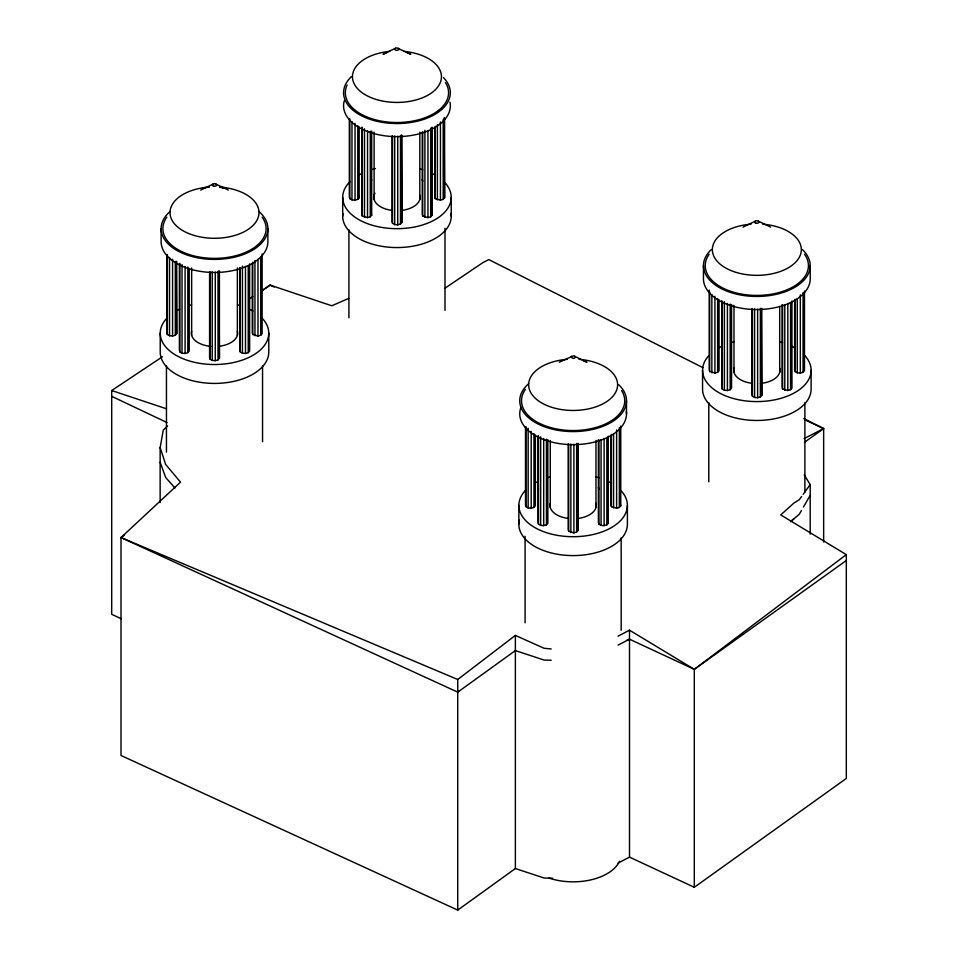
<?xml version="1.0" encoding="UTF-8"?>
<svg xmlns="http://www.w3.org/2000/svg" width="958" height="958" viewBox="0 0 958 958"><rect width="100%" height="100%" fill="white"/><g stroke="black" fill="none" stroke-linecap="round" stroke-linejoin="round"><path stroke-width="1.44" d="M160.142 502.519L160.142 447.602L163.291 430.046L167.602 425.903M801.439 510.518L799.247 514.302L790.542 521.655L793.811 518.889M803.475 506.986L810.193 495.346M801.595 496.484L799.247 499.741L793.811 503.118L780.746 514.913L846.309 554.634L846.309 778.459L694.299 887.288L629.502 857.135L618.054 863.062M803.163 494.316L810.193 484.568L804.217 474.929M166.872 254.493L166.872 332.737L167.351 334.498L169.53 335.755L172.572 336.03L175.314 335.228L176.715 333.647L176.715 261.294M179.386 263.63L179.386 350.173L179.864 351.933L182.044 353.191L185.086 353.466L187.828 352.664L189.217 351.083L189.217 268.396M349.323 118.636L349.323 196.893L349.814 198.641L351.981 199.899L355.035 200.186L357.777 199.372L359.166 197.791L359.166 126.923M209.574 271.773L209.574 357.406L210.065 359.154L212.233 360.412L215.275 360.687L218.029 359.885L219.418 358.304L219.418 271.186M252.289 263.354L252.289 332.737L252.768 334.498L257.989 336.03L260.732 335.228L262.133 333.635L262.133 253.918M239.775 267.498L239.775 350.173L240.266 351.933L242.434 353.191L245.476 353.466L248.23 352.664L249.619 351.083L249.619 263.965M361.837 127.21L361.837 214.329L362.316 216.077L367.537 217.622L370.279 216.807L371.68 215.227L371.68 131.066M392.038 135.916L392.038 221.549L392.517 223.298L394.696 224.555L397.738 224.843L400.48 224.028L401.881 222.448L401.881 135.341M434.74 127.498L434.74 196.893L435.231 198.641L440.441 200.186L443.195 199.372L444.584 197.791L444.584 118.062M422.239 132.204L422.239 214.329L422.718 216.077L427.939 217.622L430.681 216.807L432.082 215.227L432.082 127.198M525.499 426.669L525.499 504.926L525.978 506.674L528.157 507.932L531.199 508.207L533.941 507.405L535.342 505.824L535.342 434.956M538.001 435.806L538.001 522.35L538.48 524.11L540.659 525.367L543.701 525.643L546.443 524.84L547.844 523.26L547.844 439.662M568.202 443.949L568.202 529.582L568.681 531.331L573.902 532.864L576.644 532.061L578.045 530.481L578.045 443.362M709.207 290.07L709.207 369.788L709.686 371.548L714.908 373.081L717.65 372.279L719.051 370.698L719.051 299.83M610.917 435.531L610.917 504.914L611.396 506.674L616.617 508.207L619.359 507.405L620.76 505.824L620.76 426.094M598.403 439.674L598.403 522.35L598.882 524.11L601.061 525.367L604.103 525.643L606.845 524.84L608.246 523.26L608.246 436.141M721.721 300.68L721.721 387.224L722.2 388.984L724.38 390.241L727.421 390.517L730.164 389.714L731.565 388.134L731.565 304.536M751.922 308.823L751.922 394.456L752.401 396.205L754.581 397.462L757.622 397.738L760.365 396.935L761.766 395.355L761.766 308.236M794.625 300.405L794.625 369.788L795.104 371.548L797.284 372.806L800.325 373.081L803.067 372.279L804.469 370.698L804.469 290.969M782.123 304.548L782.123 387.224L782.602 388.984L787.823 390.517L790.566 389.714L791.955 388.134L791.955 301.016M552.634 878.223L544.06 877.995L515.368 868.547L457.732 910.1L121.007 755.503L121.007 537.558L180.523 482.149L165.674 464.45L160.142 447.602M457.732 910.1L457.732 679.497L515.368 635.405L544.06 648.255L551.209 648.973M694.299 887.288L694.299 669.343L846.309 554.634M459.397 690.957L457.732 692.155L121.007 537.558L124.576 534.959M457.732 692.155L515.368 650.602L544.06 660.038L551.209 660.242M626.724 640.303L629.502 639.19L694.299 669.343L846.309 560.514M804.445 442.309L823.652 428.585L803.786 418.55M261.594 291.088L270.12 285.101L331.779 305.77L348.772 298.393M445.159 288.071L482.916 262.6L488.82 259.594L703.076 367.728M249.104 299.088L252.816 296.621M261.462 290.861L270.12 285.101L274.144 287.017M121.139 618.748L111.691 614.27L111.691 390.529L162.453 356.747M618.054 636.184L629.502 630.172L694.299 669.343M618.054 645.105L629.502 639.19M804.061 438.608L823.652 428.585L823.652 542.036M395.45 48.259L383.116 54.223L387.176 52.427M200.665 190.067L212.987 184.116M743.001 227.118L755.335 221.166M559.28 362.244L573.124 355.933A2.144 1.233 0 0 1 575.255 357.166A2.144 1.233 0 0 1 573.124 358.4L570.992 357.166M202.988 187.78L209.431 187.145M226.016 187.78L219.574 187.145L224.292 188.271M111.691 390.529L166.476 408.803M121.007 537.558L457.732 679.497M406.743 52.427L410.802 54.223L396.959 47.9A2.155 1.245 0 0 0 394.816 49.121A2.155 1.245 0 0 0 396.959 50.367L398.803 49.744L398.468 48.259M582.907 360.447L586.967 362.256L574.632 356.292M804.756 419.724L823.652 428.585M111.691 396.325L167.027 422.55M758.353 221.166L770.675 227.118M216.005 184.116L228.339 190.067M174.955 488.005L165.674 477.479L160.142 462.223M761.766 395.355L761.275 309.434M620.269 504.064L620.76 505.824M607.767 486.628L608.246 488.388M607.767 521.499L608.246 523.26M598.403 487.478L598.882 489.239M578.045 530.481L577.566 444.56M538.001 487.478L538.48 489.239M444.584 197.791L444.105 117.786M431.603 178.595L432.082 180.355M422.239 179.457L422.718 181.206M432.082 215.227L431.603 127.833M401.881 222.448L401.402 135.054M371.201 178.595L371.68 180.355M361.837 179.457L362.316 181.206M371.201 213.466L371.68 215.227M358.687 196.031L359.166 197.791M219.418 358.304L218.939 270.91M176.715 333.647L176.236 262.492M811.115 370.243L811.115 389.128A54.271 31.339 0 0 1 756.844 420.466A54.271 31.339 0 0 1 702.561 389.128L702.561 370.243M810.229 265.629L810.229 278.706A53.385 30.824 0 0 1 756.844 309.53A53.385 30.824 0 0 1 703.447 278.706L703.447 265.629M810.193 484.568L810.193 534.157M804.888 402.671L804.888 492.196M803.067 292.549L803.067 372.279M800.325 294.836L800.325 373.081M797.284 298.98L797.284 372.806M795.104 299.207L795.104 371.548M790.566 302.608L790.566 389.714M787.823 303.411L787.823 390.517M784.782 304.608L784.782 390.241M782.602 304.824L782.602 388.984M779.692 306.524L779.692 372.327M760.365 308.344L760.365 396.935M757.622 309.159L757.622 397.738M754.581 308.883L754.581 397.462M752.401 309.099L752.401 396.205M733.984 305.339L733.984 372.327M730.164 304.081L730.164 389.714M727.421 303.411L727.421 390.517M724.38 301.65L724.38 390.241M722.2 301.878L722.2 388.984M717.65 298.453L717.65 372.279M714.908 296.309L714.908 373.081M711.866 294.561L711.866 372.806M709.686 291.819L709.686 371.548M708.788 402.671L708.788 481.742M629.502 630.172L629.502 857.135M627.394 505.369L627.394 524.254A54.271 31.339 0 0 1 569.579 555.532A54.271 31.339 0 0 1 519.308 520.17M626.508 400.755L626.508 413.832M621.167 537.797L621.167 630.304M619.359 427.675L619.359 507.405M616.617 429.962L616.617 508.207M613.575 434.106L613.575 507.932M611.396 434.333L611.396 506.674M606.845 437.734L606.845 524.84M604.103 438.536L604.103 525.643M601.061 439.734L601.061 525.367M598.882 439.95L598.882 524.11M595.972 440.464L595.972 507.465M576.644 443.47L576.644 532.061M573.902 444.284L573.902 532.864M570.86 444.009L570.86 532.588M568.681 444.225L568.681 531.331M550.275 440.464L550.275 507.465M546.443 439.207L546.443 524.84M543.701 438.536L543.701 525.643M540.659 436.776L540.659 525.367M538.48 436.094L538.48 524.11M533.941 433.579L533.941 507.405M531.199 431.435L531.199 508.207M528.157 428.202L528.157 507.932M525.978 426.945L525.978 506.674M525.08 536.312L525.08 622.844M518.853 505.369L518.853 524.254M515.368 635.405L515.368 868.547M451.23 197.336L451.23 216.233M445.003 228.279L445.003 310.332M443.195 119.642L443.195 199.372M440.441 121.929L440.441 200.186M437.399 124.6L437.399 199.899M435.231 126.3L435.231 198.641M430.681 128.228L430.681 216.807M427.939 130.504L427.939 217.622M424.897 130.228L424.897 217.334M422.718 131.929L422.718 216.077M419.808 132.12L419.808 199.432M400.48 135.449L400.48 224.028M397.738 136.252L397.738 224.843M394.696 135.976L394.696 224.555M392.517 136.192L392.517 223.298M374.111 132.12L374.111 199.432M370.279 131.174L370.279 216.807M367.537 130.504L367.537 217.622M364.495 128.755L364.495 217.334M362.316 127.498L362.316 216.077M357.777 125.558L357.777 199.372M355.035 123.402L355.035 200.186M351.981 121.654L351.981 199.899M349.814 118.924L349.814 198.641M348.916 229.776L348.916 317.793M342.689 197.336L342.689 216.233M268.779 333.192L268.779 352.077A54.271 31.339 0 0 1 214.496 383.416A54.271 31.339 0 0 1 160.226 352.077L160.226 333.192M267.893 228.579L267.893 241.656A53.385 30.824 0 0 1 214.508 272.479A53.385 30.824 0 0 1 161.112 241.656L161.112 228.579M262.552 365.621L262.552 441.71M260.732 256.972L260.732 335.228M257.989 259.259L257.989 336.03M254.948 260.456L254.948 335.755M252.768 262.157L252.768 334.498M248.23 265.558L248.23 352.664M245.476 266.36L245.476 353.466M242.434 266.084L242.434 353.191M240.266 267.773L240.266 351.933M237.356 267.977L237.356 335.276M218.029 271.294L218.029 359.885M215.275 272.108L215.275 360.687M212.233 271.832L212.233 360.412M210.065 272.048L210.065 359.154M191.648 267.977L191.648 335.276M187.828 267.031L187.828 352.664M185.086 266.36L185.086 353.466M182.044 264.6L182.044 353.191M179.864 263.342L179.864 351.933M175.314 261.402L175.314 335.228M172.572 259.259L172.572 336.03M169.53 257.51L169.53 335.755M167.351 254.768L167.351 334.498M166.453 365.621L166.453 452.152M621.622 390.565A51.612 29.794 0 0 1 571.986 430.537A51.612 29.794 0 0 1 525.439 389.355M578.931 359.31A44.487 25.686 0 0 1 610.641 398.576A44.487 25.686 0 0 1 535.606 398.576A44.487 25.686 0 0 1 567.316 359.31M570.968 357.166A2.144 1.233 0 0 1 571.603 356.28M618.64 384.649A53.385 30.824 0 0 1 607.264 424.454A53.385 30.824 0 0 1 537.402 423.664A53.385 30.824 0 0 1 528.732 383.631M626.34 411.413A53.385 30.824 0 0 1 569.974 444.596A53.385 30.824 0 0 1 520.769 407.821M595.972 503.285A23.136 13.352 0 0 1 576.74 518.565M568.094 518.41A23.136 13.352 0 0 1 550.275 503.285M620.125 489.706A54.271 31.339 0 0 1 608.007 529.379A54.271 31.339 0 0 1 538.24 529.379A54.271 31.339 0 0 1 526.122 489.706M534.744 483.215A54.271 31.339 0 0 1 538.228 481.371M547.353 477.791A54.271 31.339 0 0 1 550.179 476.976M596.068 476.976A54.271 31.339 0 0 1 598.894 477.791M608.019 481.371A54.271 31.339 0 0 1 611.503 483.215M619.539 861.266A48.044 27.734 0 0 1 549.102 878.115M804.516 254.229A51.612 29.794 0 0 1 756.844 295.423A51.612 29.794 0 0 1 709.16 254.229M762.652 224.184A44.487 25.686 0 0 1 794.362 263.45A44.487 25.686 0 0 1 719.314 263.45A44.487 25.686 0 0 1 751.036 224.184M802.349 249.523A53.385 30.824 0 0 1 791.512 289.065A53.385 30.824 0 0 1 722.164 289.065A53.385 30.824 0 0 1 711.327 249.523M779.692 368.147A23.136 13.352 0 0 1 760.46 383.44M751.802 383.284A23.136 13.352 0 0 1 733.984 368.159M804.816 355.598A54.271 31.339 0 0 1 756.844 401.582A54.271 31.339 0 0 1 708.86 355.598M718.464 348.089A54.271 31.339 0 0 1 721.937 346.245M731.074 342.665A54.271 31.339 0 0 1 733.888 341.85M779.788 341.85A54.271 31.339 0 0 1 782.614 342.665M791.739 346.245A54.271 31.339 0 0 1 795.224 348.089M262.181 217.179A51.612 29.794 0 0 1 214.496 258.373A51.612 29.794 0 0 1 166.824 217.179M221.753 187.253A44.487 25.686 0 0 1 252.026 226.399A44.487 25.686 0 0 1 177.781 227.094A44.487 25.686 0 0 1 205.814 187.409M258.888 211.455A53.385 30.824 0 0 1 249.703 251.75A53.385 30.824 0 0 1 179.302 251.75A53.385 30.824 0 0 1 170.117 211.455M237.356 331.097A23.136 13.352 0 0 1 219.538 346.233M210.88 346.389A23.136 13.352 0 0 1 191.648 331.109M262.48 318.547A54.271 31.339 0 0 1 213.49 364.519A54.271 31.339 0 0 1 167.494 317.529M176.128 311.039A54.271 31.339 0 0 1 179.601 309.195M188.726 305.614A54.271 31.339 0 0 1 191.552 304.8M237.452 304.8A54.271 31.339 0 0 1 240.266 305.614M249.403 309.195A54.271 31.339 0 0 1 252.876 311.039M445.458 82.544A51.612 29.794 0 0 1 399.199 122.492A51.612 29.794 0 0 1 347.107 85.011M404.216 51.397A44.487 25.686 0 0 1 434.214 90.782A44.487 25.686 0 0 1 359.705 90.782A44.487 25.686 0 0 1 389.702 51.397M443.53 77.658A53.385 30.824 0 0 1 430.549 116.672A53.385 30.824 0 0 1 361.753 115.894A53.385 30.824 0 0 1 351.442 76.616M449.973 102.171A53.385 30.824 0 0 1 395.905 136.611A53.385 30.824 0 0 1 344.233 100.973M419.808 195.252A23.136 13.352 0 0 1 400.576 210.532M391.918 210.377A23.136 13.352 0 0 1 374.961 193.217M443.961 181.673A54.271 31.339 0 0 1 396.959 228.675A54.271 31.339 0 0 1 349.957 181.673M358.579 175.182A54.271 31.339 0 0 1 362.064 173.338M371.189 169.758A54.271 31.339 0 0 1 375.452 168.572M419.903 168.943A54.271 31.339 0 0 1 422.729 169.758M431.854 173.338A54.271 31.339 0 0 1 435.339 175.182M451.026 213.502A54.271 31.339 0 0 1 396.959 247.559A54.271 31.339 0 0 1 342.892 213.502M755.742 223.106A2.155 1.245 0 0 0 758.975 222.04A2.155 1.245 0 0 0 755.754 220.951A2.155 1.245 0 0 0 755.742 223.106M213.442 186.056A2.132 1.233 0 0 0 216.64 184.99A2.132 1.233 0 0 0 213.442 183.924A2.132 1.233 0 0 0 213.442 186.056"/></g></svg>
